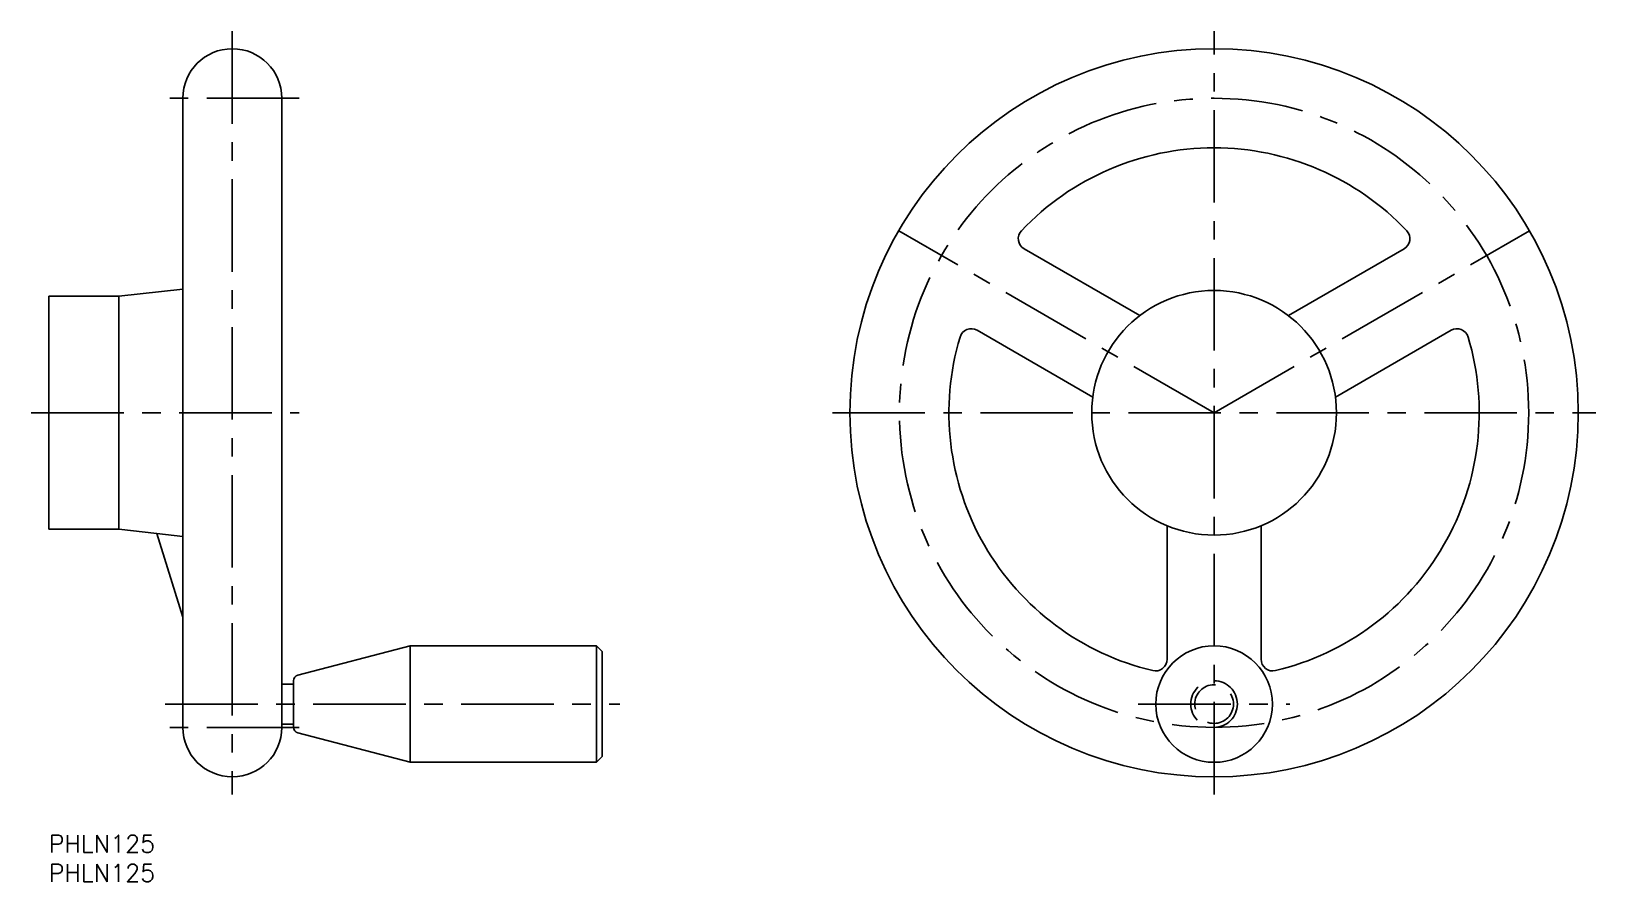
# Model space of a CAD drawing. Extents: x -3 to 266, y -8 to 138.
import ezdxf

# ---------------------------------------------------------------- set-up
doc = ezdxf.new("R2010")
doc.units = 0
doc.header["$LTSCALE"] = 0.5
doc.linetypes.add('CENTER', pattern=[50.8, 31.75, -6.35, 6.35, -6.35])
doc.linetypes.add('DASHED', pattern=[19.05, 12.7, -6.35])
for name, color, linetype in [('MSM_CENTER', 1, 'CENTER'), ('MSM_CONTINUOUS', 7, 'CONTINUOUS'), ('MSM_DASHED', 4, 'DASHED'), ('MSM_PART_NUMBER', 7, 'CONTINUOUS')]:
    doc.layers.add(name, color=color, linetype=linetype)
doc.styles.get("Standard").update_dxf_attribs({"font": 'txt.shx', "height": 3, "bigfont": 'bigfont.shx'})

# ---------------------------------------------------------------- blocks, each defined once
blk = doc.blocks.new('*U2')
at = {"layer": 'MSM_PART_NUMBER'}
blk.add_text('PHLN125', height=3, dxfattribs=at).set_placement((0, -3))
blk = doc.blocks.new('*U3')
at = {"layer": 'MSM_PART_NUMBER'}
blk.add_text('PHLN125', height=3, dxfattribs=at).set_placement((0, -8))

msp = doc.modelspace()

# ---------------------------------------------------------------- linework, layer by layer
at = {"layer": 'MSM_CENTER'}
for p, q in [((31.5, 138), (31.5, 7)), ((200, 7), (200, 138)), ((43, 126.5), (20, 126.5)), ((200, 72.5), (145.873412, 103.75)), ((200, 72.5), (254.126588, 103.75)), ((-3, 72.5), (43, 72.5)), ((134.5, 72.5), (265.5, 72.5)), ((20, 22.5), (98, 22.5)), ((187, 22.5), (213, 22.5)), ((43, 18.5), (20, 18.5))]:
    msp.add_line(p, q, dxfattribs=at)
msp.add_circle((200, 72.5), 54, dxfattribs=at)
at = {"layer": 'MSM_CONTINUOUS'}
for p, q in [((23, 18.5), (23, 126.5)), ((40, 126.5), (40, 18.5)), ((167.38974, 100.651749), (187.249237, 89.185863)), ((212.750763, 89.185863), (232.61026, 100.651749)), ((0, 52.5), (0, 92.5)), ((0, 92.5), (12, 92.5)), ((12, 92.5), (23, 93.722222)), ((12, 52.5), (12, 92.5)), ((179.174237, 75.199553), (159.31474, 86.665439)), ((240.68526, 86.665439), (220.825763, 75.199553)), ((12, 52.5), (0, 52.5)), ((18.545108, 51.772766), (12, 52.5)), ((23, 37.408064), (18.545108, 51.772766)), ((18.545108, 51.772766), (23, 51.277778)), ((191.925, 30.182812), (191.925, 53.114583)), ((208.075, 53.114583), (208.075, 30.182812)), ((42.747107, 27.467494), (62, 32.5)), ((62, 32.5), (62, 12.5)), ((62, 32.5), (94, 32.5)), ((94, 32.5), (95, 31.5)), ((94, 32.5), (94, 12.5)), ((95, 31.5), (95, 13.5)), ((40, 25.94), (42, 25.94)), ((42, 18.5), (42, 26.5)), ((42, 19.06), (40, 19.06)), ((62, 12.5), (42.747107, 17.532506)), ((95, 13.5), (94, 12.5)), ((94, 12.5), (62, 12.5))]:
    msp.add_line(p, q, dxfattribs=at)
for centre, radius in [((200, 72.5), 62.5), ((200, 72.5), 21), ((200, 22.5), 10)]:
    msp.add_circle(centre, radius, dxfattribs=at)
for centre, radius, start, end in [((31.5, 126.5), 8.5, 0, 180), ((200, 72.5), 45.5, 43.39183, 136.60817), ((168.38974, 102.3838), 2, 136.60817, 240), ((231.61026, 102.3838), 2, 300, 43.39183), ((158.31474, 84.933388), 2, 60, 163.39183), ((241.68526, 84.933388), 2, 16.60817, 120), ((200, 72.5), 45.5, 163.39183, 256.60817), ((200, 72.5), 45.5, 283.39183, 16.60817), ((189.925, 30.182812), 2, 256.60817, 0), ((210.075, 30.182812), 2, 180, 283.39183), ((43, 26.5), 1, 104.648767, 180), ((31.5, 18.5), 8.5, 180, 0), ((43, 18.5), 1, 180, 255.351233)]:
    msp.add_arc(centre, radius, start, end, dxfattribs=at)
at = {"layer": 'MSM_DASHED'}
for radius in [4, 3.3235]:
    msp.add_circle((200, 22.5), radius, dxfattribs=at)

# ---------------------------------------------------------------- block references
at = {"layer": 'MSM_CONTINUOUS'}
for name in ['*U2', '*U3']:
    msp.add_blockref(name, (0, 0), dxfattribs=at)

doc.saveas('drawing.dxf')
